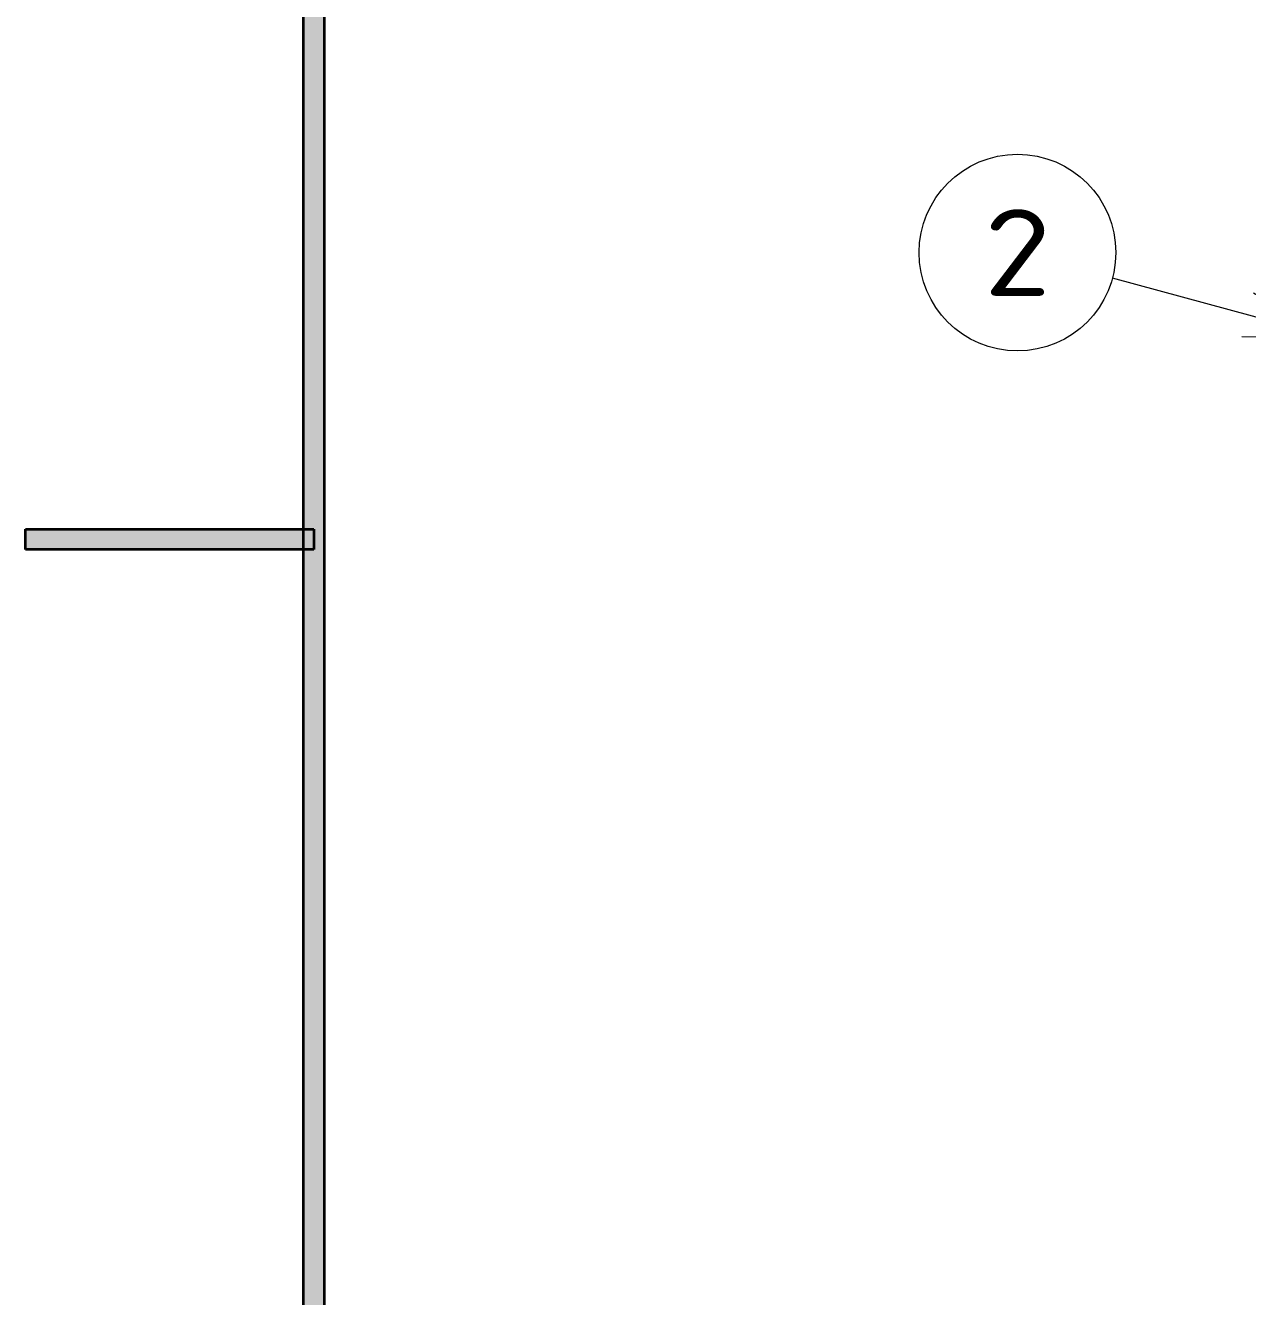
# Model space of a CAD drawing. Extents: x 23 to 417, y 3 to 294.
# Drawn here: x 23.36 to 51.52, y 131.05 to 160.34 of the extents above; entities that cross this region are included whole.
import ezdxf
from ezdxf.enums import TextEntityAlignment as Align

# ---------------------------------------------------------------- set-up
doc = ezdxf.new("R2010")
doc.units = 0
doc.layers.get('0').update_dxf_attribs({"lineweight": 13})
doc.layers.add('3', color=7, linetype='Continuous', lineweight=13)
doc.styles.get("Standard").update_dxf_attribs({"font": 'isocp.shx'})

# ---------------------------------------------------------------- blocks, each defined once
blk = doc.blocks.new('BLOCK4161')
at = {"layer": '3', "color": 7, "lineweight": 5}
blk.add_solid([(29.763, 287), (30.237, 287), (29.763, 9.762), (30.237, 10.238)], dxfattribs=at)
blk = doc.blocks.new('BLOCK4174')
at = {"layer": '3', "color": 7, "lineweight": 5}
blk.add_solid([(30.006, 148.738), (30.006, 148.262), (23.356, 148.738), (23.356, 148.262)], dxfattribs=at)
blk = doc.blocks.new('BLOCK4438')
at = {"color": 7, "lineweight": 13}
blk.add_line((-89.03, 2.35), (-113.94, 9.08), dxfattribs=at)
blk.add_lwpolyline([(-99.03, 2.37), (-89.03, 2.35), (-97.68, 7.37)], dxfattribs=at)
blk.add_circle((-124.88, 12.04), 11.33, dxfattribs=at)
blk.add_text('2', height=10, dxfattribs=at).set_placement((-128.76, 7.04), (-120.99, 7.04), align=Align.FIT)

msp = doc.modelspace()

# ---------------------------------------------------------------- linework, layer by layer
at = {"layer": '3', "color": 7, "lineweight": 35}
for p, q in [((29.7625, 9.7625), (29.7625, 287)), ((30.2375, 287), (30.2375, 10.2375))]:
    msp.add_line(p, q, dxfattribs=at)
at = {"layer": '3', "color": 7, "lineweight": 35, "ltscale": 0.16625}
for p, q in [((23.3562, 148.7375), (30.0062, 148.7375)), ((30.0062, 148.2625), (23.3562, 148.2625))]:
    msp.add_line(p, q, dxfattribs=at)
at = {"layer": '3', "color": 7, "lineweight": 35, "ltscale": 0.011875}
for p, q in [((23.3562, 148.2625), (23.3562, 148.7375)), ((30.0062, 148.7375), (30.0062, 148.2625))]:
    msp.add_line(p, q, dxfattribs=at)

# ---------------------------------------------------------------- block references
at = {"lineweight": 0, "xscale": 0.2, "yscale": 0.2, "zscale": 0.2}
msp.add_blockref('BLOCK4438', (71.1932, 152.6987), dxfattribs=at)
at = {"layer": '3', "lineweight": 0}
for name in ['BLOCK4161', 'BLOCK4174']:
    msp.add_blockref(name, (0, 0), dxfattribs=at)

doc.saveas('drawing.dxf')
